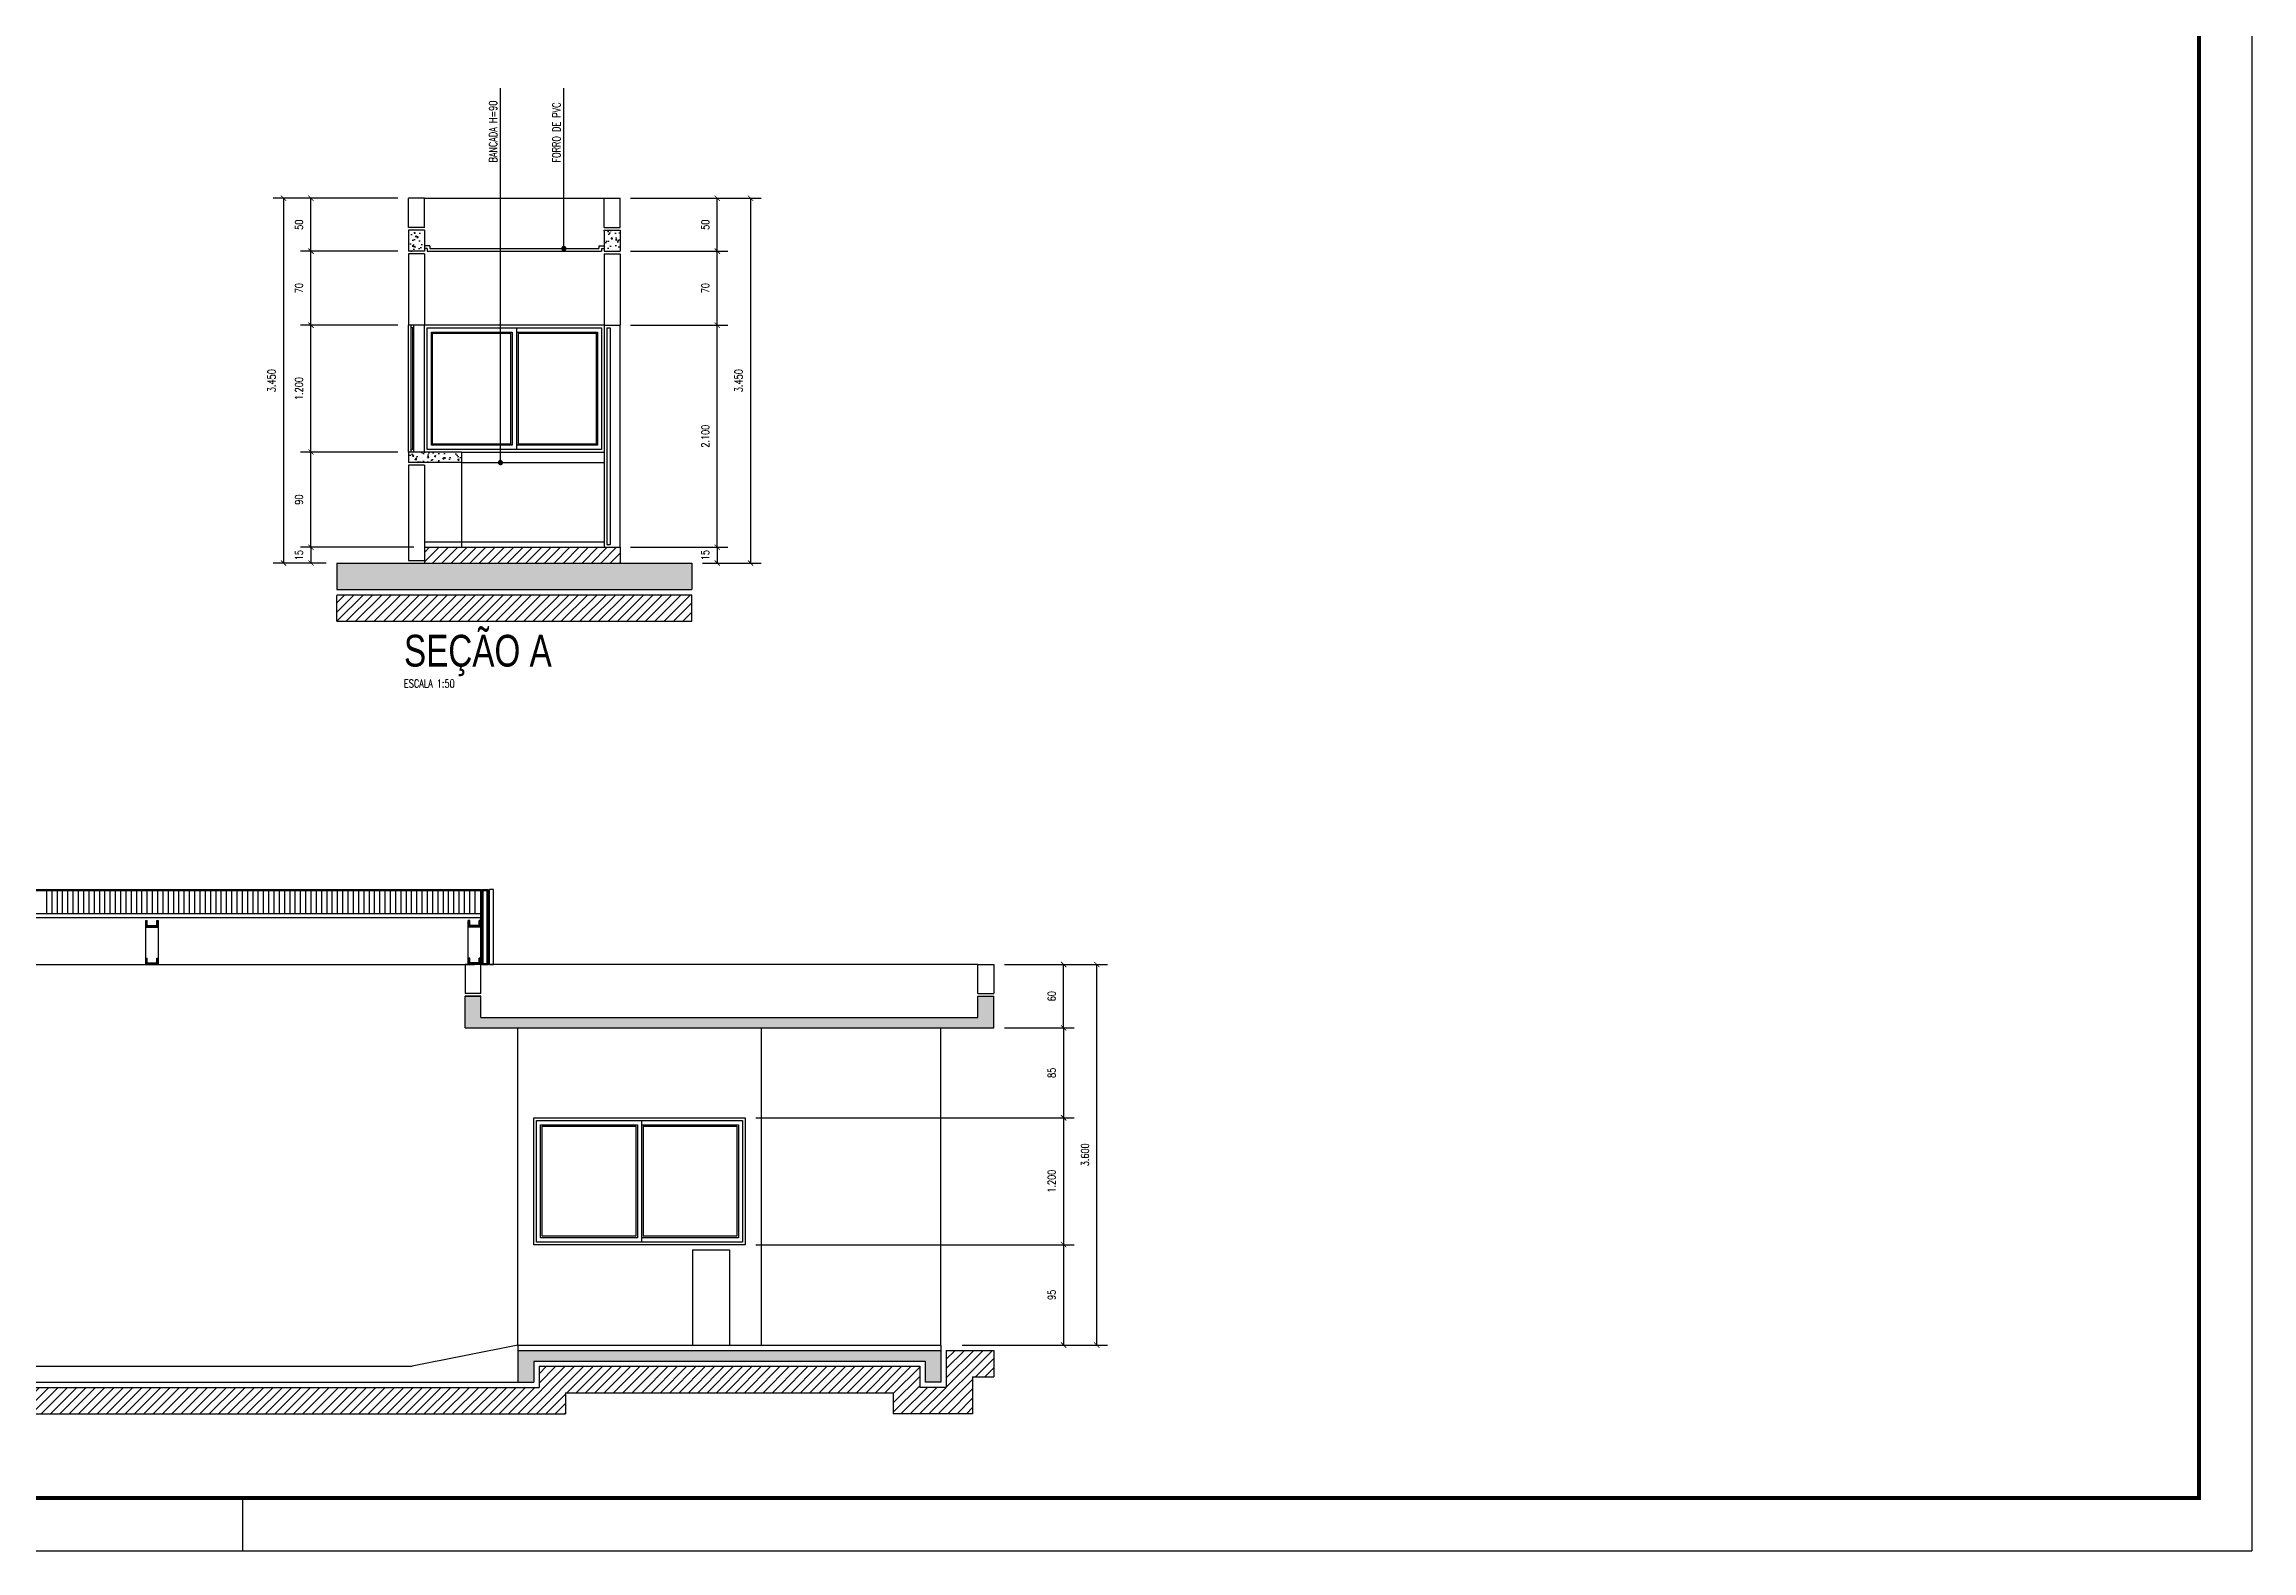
# Model space of a CAD drawing. Extents: x 231.8 to 328.5, y 64.7 to 125.7.
# Drawn here: x 252.69 to 273.57, y 64.69 to 78.94 of the extents above; entities that cross this region are included whole.
import ezdxf

# ---------------------------------------------------------------- set-up
doc = ezdxf.new("R2010")
doc.units = 0
doc.header["$LTSCALE"] = 0.1
doc.header["$MEASUREMENT"] = 0
doc.header["$PDMODE"] = 3
doc.layers.get('0').update_dxf_attribs({"linetype": 'CONTINUOUS'})
doc.layers.get('DEFPOINTS').update_dxf_attribs({"linetype": 'CONTINUOUS'})
for name, color, linetype in [('ALVENARIA', 5, 'CONTINUOUS'), ('ATERRO', 250, 'CONTINUOUS'), ('COBERTURA', 1, 'CONTINUOUS'), ('CONTRAPISO', 64, 'CONTINUOUS'), ('CONTRAPISO1', 7, 'CONTINUOUS'), ('COTAS', 1, 'CONTINUOUS'), ('ENCHIMENTO', 1, 'CONTINUOUS'), ('ESQUADRIA', 250, 'CONTINUOUS'), ('ESTRUTURA_METÁLICA', 250, 'CONTINUOUS'), ('FORRO_PVC', 251, 'CONTINUOUS'), ('INDIC', 1, 'CONTINUOUS'), ('PEITORIL_JANELA', 2, 'CONTINUOUS'), ('PISO', 250, 'CONTINUOUS'), ('PORTA', 12, 'CONTINUOUS'), ('PRANCHA', 15, 'CONTINUOUS'), ('ROLETA', 74, 'CONTINUOUS'), ('TEXTO_AMBIENTE', 250, 'CONTINUOUS'), ('TEXTO_PISO_ÁREA', 1, 'CONTINUOUS'), ('VIDRO', 140, 'CONTINUOUS'), ('VISTA_CORTE', 2, 'CONTINUOUS')]:
    doc.layers.add(name, color=color, linetype=linetype)
doc.styles.add('STYLE1', font='romans.shx', dxfattribs={"width": 0.75, "height": 0.075})
doc.styles.add('STYLE3', font='arial.ttf', dxfattribs={"width": 0.75, "height": 0.2})
doc.dimstyles.get("Standard").update_dxf_attribs({"dimtxt": 0.18, "dimasz": 0.18, "dimexe": 0.18, "dimexo": 0.0625, "dimgap": 0.09, "dimtad": 0, "dimtih": 1, "dimtoh": 1, "dimdec": 4, "dimzin": 0, "dimdsep": 46, "dimtxsty": 'Standard', "dimcen": 0.09, "dimadec": 0, "dimazin": 0, "dimtfac": 1, "dimtdec": 4, "dimtofl": 0, "dimtmove": 0, "dimatfit": 3, "dimfxl": 1, "dimtolj": 1, "dimtzin": 0, "dimarcsym": 0})
pattern_1 = [(50, (-14.25286, -3.71699), (0.143452037, -0.012550427), [0.015, -0.165]), (355, (-14.25286, -3.71699), (-0.02775027, 0.15043843), [0.012, -0.132]), (100.4514, (-14.2409, -3.71803), (0.115701876, 0.13788791), [0.01274804, -0.14022842]), (46.1842, (-14.25286, -3.67699), (0.21344821, -0.0331038), [0.0225, -0.2475]), (96.6356, (-14.23507, -3.67974), (0.18693254, 0.19482357), [0.01912206, -0.2103426]), (351.1842, (-14.25286, -3.67699), (0.18693239, 0.19482372), [0.018, -0.198]), (21, (-14.23286, -3.68699), (0.11938141, -0.08052378), [0.015, -0.165]), (326, (-14.23286, -3.68699), (0.04866307, 0.14503001), [0.012, -0.132]), (71.4514, (-14.22291, -3.6937), (0.168044526, 0.0645061), [0.01274804, -0.14022842]), (37.5, (-14.252857, -3.716985), (0.002431971, 0.066578771), [0, -0.1304, 0, -0.134, 0, -0.1325]), (7.5, (-14.25286, -3.716985), (0.052613907, 0.078882342), [0, -0.0764, 0, -0.1274, 0, -0.0505]), (327.5, (-14.297457, -3.716985), (0.106764487, -0.004510974), [0, -0.05, 0, -0.156, 0, -0.207]), (317.5, (-14.31746, -3.716985), (0.116637234, 0.020020996), [0, -0.065, 0, -0.1036, 0, -0.147])]
pattern_2 = [(45, (-14.25286, -3.716985), (-0.044194174, 0.044194174), [])]
pattern_3 = [(50, (5.28033, 11.64846), (0.143452037, -0.012550427), [0.015, -0.165]), (355, (5.28033, 11.64846), (-0.02775027, 0.15043843), [0.012, -0.132]), (100.4514, (5.29229, 11.64741), (0.11570188, 0.13788791), [0.01274804, -0.14022842]), (46.1842, (5.28033, 11.68846), (0.21344821, -0.0331038), [0.0225, -0.2475]), (96.6356, (5.29812, 11.6857), (0.18693254, 0.19482357), [0.01912206, -0.2103426]), (351.1842, (5.28033, 11.68846), (0.18693239, 0.19482372), [0.018, -0.198]), (21, (5.30033, 11.67846), (0.11938141, -0.08052378), [0.015, -0.165]), (326, (5.30033, 11.67846), (0.04866307, 0.14503001), [0.012, -0.132]), (71.4514, (5.31028, 11.67175), (0.168044526, 0.0645061), [0.01274804, -0.14022842]), (37.5, (5.280333, 11.64846), (0.002431971, 0.066578771), [0, -0.1304, 0, -0.134, 0, -0.1325]), (7.5, (5.28033, 11.64846), (0.052613907, 0.078882342), [0, -0.0764, 0, -0.1274, 0, -0.0505]), (327.5, (5.235733, 11.64846), (0.106764487, -0.004510974), [0, -0.05, 0, -0.156, 0, -0.207]), (317.5, (5.21573, 11.64846), (0.116637234, 0.020020996), [0, -0.065, 0, -0.1036, 0, -0.147])]

# ---------------------------------------------------------------- blocks, each defined once
blk = doc.blocks.new('_ARCHTICK')
at = {"color": 0, "linetype": 'ByBlock', "const_width": 0.15}
blk.add_lwpolyline([(-0.5, -0.5), (0.5, 0.5)], dxfattribs=at)
blk = doc.blocks.new('*D284')
at = {"color": 1, "linetype": 'ByBlock'}
for p, q in [((270.44, 77.903), (269.367, 77.903)), ((269.467, 77.903), (269.467, 77.753)), ((269.611, 77.753), (269.367, 77.753))]:
    blk.add_line(p, q, dxfattribs=at)
at = {"layer": 'DEFPOINTS', "color": 0, "linetype": 'ByBlock'}
for p in [(270.54, 77.903), (269.467, 77.753), (269.711, 77.753)]:
    blk.add_point(p, dxfattribs=at)
at = {"color": 1, "linetype": 'ByBlock', "xscale": 0.05, "yscale": 0.05, "zscale": 0.05}
for p, rotation in [((269.467, 77.903), 90), ((269.467, 77.753), 270)]:
    blk.add_blockref('_ARCHTICK', p, dxfattribs=dict(at, rotation=rotation))
at = {"color": 60, "linetype": 'ByBlock', "insert": (269.354, 77.828), "char_height": 0.075, "attachment_point": 5, "rotation": 90, "style": 'STYLE1'}
blk.add_mtext('\\A1;15', dxfattribs=at)
blk = doc.blocks.new('*D285')
at = {"color": 1, "linetype": 'ByBlock'}
for p, q in [((270.29, 78.803), (269.367, 78.803)), ((269.467, 77.903), (269.467, 78.803)), ((270.34, 77.903), (269.367, 77.903))]:
    blk.add_line(p, q, dxfattribs=at)
at = {"layer": 'DEFPOINTS', "color": 0, "linetype": 'ByBlock'}
for p in [(269.467, 78.803), (270.39, 78.803), (270.44, 77.903)]:
    blk.add_point(p, dxfattribs=at)
at = {"color": 1, "linetype": 'ByBlock', "xscale": 0.05, "yscale": 0.05, "zscale": 0.05}
for p, rotation in [((269.467, 78.803), 90), ((269.467, 77.903), 270)]:
    blk.add_blockref('_ARCHTICK', p, dxfattribs=dict(at, rotation=rotation))
at = {"color": 60, "linetype": 'ByBlock', "insert": (269.354, 78.353), "char_height": 0.075, "attachment_point": 5, "rotation": 90, "style": 'STYLE1'}
blk.add_mtext('\\A1;90', dxfattribs=at)
blk = doc.blocks.new('*D286')
at = {"color": 1, "linetype": 'ByBlock'}
for p, q in [((270.29, 80.003), (269.367, 80.003)), ((269.467, 78.803), (269.467, 80.003)), ((270.19, 78.803), (269.367, 78.803))]:
    blk.add_line(p, q, dxfattribs=at)
at = {"layer": 'DEFPOINTS', "color": 0, "linetype": 'ByBlock'}
for p in [(269.467, 80.003), (270.39, 80.003), (270.29, 78.803)]:
    blk.add_point(p, dxfattribs=at)
at = {"color": 1, "linetype": 'ByBlock', "xscale": 0.05, "yscale": 0.05, "zscale": 0.05}
for p, rotation in [((269.467, 80.003), 90), ((269.467, 78.803), 270)]:
    blk.add_blockref('_ARCHTICK', p, dxfattribs=dict(at, rotation=rotation))
at = {"color": 60, "linetype": 'ByBlock', "insert": (269.354, 79.403), "char_height": 0.075, "attachment_point": 5, "rotation": 90, "style": 'STYLE1'}
blk.add_mtext('\\A1;1.200', dxfattribs=at)
blk = doc.blocks.new('*D287')
at = {"color": 1, "linetype": 'ByBlock'}
for p, q in [((270.29, 80.703), (269.367, 80.703)), ((269.467, 80.003), (269.467, 80.703)), ((270.29, 80.003), (269.367, 80.003))]:
    blk.add_line(p, q, dxfattribs=at)
at = {"layer": 'DEFPOINTS', "color": 0, "linetype": 'ByBlock'}
for p in [(269.467, 80.703), (270.39, 80.703), (270.39, 80.003)]:
    blk.add_point(p, dxfattribs=at)
at = {"color": 1, "linetype": 'ByBlock', "xscale": 0.05, "yscale": 0.05, "zscale": 0.05}
for p, rotation in [((269.467, 80.703), 90), ((269.467, 80.003), 270)]:
    blk.add_blockref('_ARCHTICK', p, dxfattribs=dict(at, rotation=rotation))
at = {"color": 60, "linetype": 'ByBlock', "insert": (269.354, 80.353), "char_height": 0.075, "attachment_point": 5, "rotation": 90, "style": 'STYLE1'}
blk.add_mtext('\\A1;70', dxfattribs=at)
blk = doc.blocks.new('*D288')
at = {"color": 1, "linetype": 'ByBlock'}
for p, q in [((270.29, 81.203), (269.367, 81.203)), ((269.467, 80.703), (269.467, 81.203)), ((270.29, 80.703), (269.367, 80.703))]:
    blk.add_line(p, q, dxfattribs=at)
at = {"layer": 'DEFPOINTS', "color": 0, "linetype": 'ByBlock'}
for p in [(269.467, 81.203), (270.39, 81.203), (270.39, 80.703)]:
    blk.add_point(p, dxfattribs=at)
at = {"color": 1, "linetype": 'ByBlock', "xscale": 0.05, "yscale": 0.05, "zscale": 0.05}
for p, rotation in [((269.467, 81.203), 90), ((269.467, 80.703), 270)]:
    blk.add_blockref('_ARCHTICK', p, dxfattribs=dict(at, rotation=rotation))
at = {"color": 60, "linetype": 'ByBlock', "insert": (269.354, 80.953), "char_height": 0.075, "attachment_point": 5, "rotation": 90, "style": 'STYLE1'}
blk.add_mtext('\\A1;50', dxfattribs=at)
blk = doc.blocks.new('*D289')
at = {"color": 1, "linetype": 'ByBlock'}
for p, q in [((269.729, 81.203), (269.108, 81.203)), ((269.208, 81.203), (269.208, 77.753)), ((269.367, 77.753), (269.108, 77.753))]:
    blk.add_line(p, q, dxfattribs=at)
at = {"layer": 'DEFPOINTS', "color": 0, "linetype": 'ByBlock'}
for p in [(269.829, 81.203), (269.208, 77.753), (269.467, 77.753)]:
    blk.add_point(p, dxfattribs=at)
at = {"color": 1, "linetype": 'ByBlock', "xscale": 0.05, "yscale": 0.05, "zscale": 0.05}
for p, rotation in [((269.208, 81.203), 90), ((269.208, 77.753), 270)]:
    blk.add_blockref('_ARCHTICK', p, dxfattribs=dict(at, rotation=rotation))
at = {"color": 60, "linetype": 'ByBlock', "insert": (269.095, 79.478), "char_height": 0.075, "attachment_point": 5, "rotation": 90, "style": 'STYLE1'}
blk.add_mtext('\\A1;3.450', dxfattribs=at)
blk = doc.blocks.new('*D290')
at = {"color": 1, "linetype": 'ByBlock'}
for p, q in [((272.49, 77.903), (273.409, 77.903)), ((273.309, 77.903), (273.309, 77.753)), ((273.17, 77.753), (273.409, 77.753))]:
    blk.add_line(p, q, dxfattribs=at)
at = {"layer": 'DEFPOINTS', "color": 0, "linetype": 'ByBlock'}
for p in [(272.39, 77.903), (273.07, 77.753), (273.309, 77.753)]:
    blk.add_point(p, dxfattribs=at)
at = {"color": 1, "linetype": 'ByBlock', "xscale": 0.05, "yscale": 0.05, "zscale": 0.05}
for p, rotation in [((273.309, 77.903), 90), ((273.309, 77.753), 270)]:
    blk.add_blockref('_ARCHTICK', p, dxfattribs=dict(at, rotation=rotation))
at = {"color": 60, "linetype": 'ByBlock', "insert": (273.196, 77.828), "char_height": 0.075, "attachment_point": 5, "rotation": 90, "style": 'STYLE1'}
blk.add_mtext('\\A1;15', dxfattribs=at)
blk = doc.blocks.new('*D291')
at = {"color": 1, "linetype": 'ByBlock'}
for p, q in [((272.49, 80.003), (273.409, 80.003)), ((273.309, 77.903), (273.309, 80.003)), ((272.59, 77.903), (273.409, 77.903))]:
    blk.add_line(p, q, dxfattribs=at)
at = {"layer": 'DEFPOINTS', "color": 0, "linetype": 'ByBlock'}
for p in [(272.39, 80.003), (273.309, 80.003), (272.49, 77.903)]:
    blk.add_point(p, dxfattribs=at)
at = {"color": 1, "linetype": 'ByBlock', "xscale": 0.05, "yscale": 0.05, "zscale": 0.05}
for p, rotation in [((273.309, 80.003), 90), ((273.309, 77.903), 270)]:
    blk.add_blockref('_ARCHTICK', p, dxfattribs=dict(at, rotation=rotation))
at = {"color": 60, "linetype": 'ByBlock', "insert": (273.196, 78.953), "char_height": 0.075, "attachment_point": 5, "rotation": 90, "style": 'STYLE1'}
blk.add_mtext('\\A1;2.100', dxfattribs=at)
blk = doc.blocks.new('*D292')
at = {"color": 1, "linetype": 'ByBlock'}
for p, q in [((272.49, 80.703), (273.409, 80.703)), ((273.309, 80.003), (273.309, 80.703)), ((272.49, 80.003), (273.409, 80.003))]:
    blk.add_line(p, q, dxfattribs=at)
at = {"layer": 'DEFPOINTS', "color": 0, "linetype": 'ByBlock'}
for p in [(272.39, 80.703), (273.309, 80.703), (272.39, 80.003)]:
    blk.add_point(p, dxfattribs=at)
at = {"color": 1, "linetype": 'ByBlock', "xscale": 0.05, "yscale": 0.05, "zscale": 0.05}
for p, rotation in [((273.309, 80.703), 90), ((273.309, 80.003), 270)]:
    blk.add_blockref('_ARCHTICK', p, dxfattribs=dict(at, rotation=rotation))
at = {"color": 60, "linetype": 'ByBlock', "insert": (273.196, 80.353), "char_height": 0.075, "attachment_point": 5, "rotation": 90, "style": 'STYLE1'}
blk.add_mtext('\\A1;70', dxfattribs=at)
blk = doc.blocks.new('*D293')
at = {"color": 1, "linetype": 'ByBlock'}
for p, q in [((272.49, 81.203), (273.409, 81.203)), ((273.309, 80.703), (273.309, 81.203)), ((272.49, 80.703), (273.409, 80.703))]:
    blk.add_line(p, q, dxfattribs=at)
at = {"layer": 'DEFPOINTS', "color": 0, "linetype": 'ByBlock'}
for p in [(272.39, 81.203), (273.309, 81.203), (272.39, 80.703)]:
    blk.add_point(p, dxfattribs=at)
at = {"color": 1, "linetype": 'ByBlock', "xscale": 0.05, "yscale": 0.05, "zscale": 0.05}
for p, rotation in [((273.309, 81.203), 90), ((273.309, 80.703), 270)]:
    blk.add_blockref('_ARCHTICK', p, dxfattribs=dict(at, rotation=rotation))
at = {"color": 60, "linetype": 'ByBlock', "insert": (273.196, 80.953), "char_height": 0.075, "attachment_point": 5, "rotation": 90, "style": 'STYLE1'}
blk.add_mtext('\\A1;50', dxfattribs=at)
blk = doc.blocks.new('*D294')
at = {"color": 1, "linetype": 'ByBlock'}
for p, q in [((272.59, 81.203), (273.724, 81.203)), ((273.624, 81.203), (273.624, 77.753)), ((273.27, 77.753), (273.724, 77.753))]:
    blk.add_line(p, q, dxfattribs=at)
at = {"layer": 'DEFPOINTS', "color": 0, "linetype": 'ByBlock'}
for p in [(272.49, 81.203), (273.17, 77.753), (273.624, 77.753)]:
    blk.add_point(p, dxfattribs=at)
at = {"color": 1, "linetype": 'ByBlock', "xscale": 0.05, "yscale": 0.05, "zscale": 0.05}
for p, rotation in [((273.624, 81.203), 90), ((273.624, 77.753), 270)]:
    blk.add_blockref('_ARCHTICK', p, dxfattribs=dict(at, rotation=rotation))
at = {"color": 60, "linetype": 'ByBlock', "insert": (273.511, 79.478), "char_height": 0.075, "attachment_point": 5, "rotation": 90, "style": 'STYLE1'}
blk.add_mtext('\\A1;3.450', dxfattribs=at)
blk = doc.blocks.new('*D333')
at = {"color": 1, "linetype": 'ByBlock'}
for p, q in [((256.491, 57.991), (257.151, 57.991)), ((257.051, 57.991), (257.051, 57.141)), ((254.141, 57.141), (257.151, 57.141))]:
    blk.add_line(p, q, dxfattribs=at)
at = {"layer": 'DEFPOINTS', "color": 0, "linetype": 'ByBlock'}
for p in [(256.391, 57.991), (254.041, 57.141), (257.051, 57.141)]:
    blk.add_point(p, dxfattribs=at)
at = {"color": 1, "linetype": 'ByBlock', "xscale": 0.05, "yscale": 0.05, "zscale": 0.05}
for p, rotation in [((257.051, 57.991), 90), ((257.051, 57.141), 270)]:
    blk.add_blockref('_ARCHTICK', p, dxfattribs=dict(at, rotation=rotation))
at = {"color": 60, "linetype": 'ByBlock', "insert": (256.938, 57.566), "char_height": 0.075, "attachment_point": 5, "rotation": 90, "style": 'STYLE1'}
blk.add_mtext('\\A1;85', dxfattribs=at)
blk = doc.blocks.new('*D334')
at = {"color": 1, "linetype": 'ByBlock'}
for p, q in [((254.141, 57.141), (257.151, 57.141)), ((257.051, 57.141), (257.051, 55.941)), ((254.141, 55.941), (257.151, 55.941))]:
    blk.add_line(p, q, dxfattribs=at)
at = {"layer": 'DEFPOINTS', "color": 0, "linetype": 'ByBlock'}
for p in [(254.041, 57.141), (254.041, 55.941), (257.051, 55.941)]:
    blk.add_point(p, dxfattribs=at)
at = {"color": 1, "linetype": 'ByBlock', "xscale": 0.05, "yscale": 0.05, "zscale": 0.05}
for p, rotation in [((257.051, 57.141), 90), ((257.051, 55.941), 270)]:
    blk.add_blockref('_ARCHTICK', p, dxfattribs=dict(at, rotation=rotation))
at = {"color": 60, "linetype": 'ByBlock', "insert": (256.938, 56.541), "char_height": 0.075, "attachment_point": 5, "rotation": 90, "style": 'STYLE1'}
blk.add_mtext('\\A1;1.200', dxfattribs=at)
blk = doc.blocks.new('*D335')
at = {"color": 1, "linetype": 'ByBlock'}
for p, q in [((256.491, 58.591), (257.151, 58.591)), ((257.051, 57.991), (257.051, 58.591)), ((256.591, 57.991), (257.151, 57.991))]:
    blk.add_line(p, q, dxfattribs=at)
at = {"layer": 'DEFPOINTS', "color": 0, "linetype": 'ByBlock'}
for p in [(256.391, 58.591), (257.051, 58.591), (256.491, 57.991)]:
    blk.add_point(p, dxfattribs=at)
at = {"color": 1, "linetype": 'ByBlock', "xscale": 0.05, "yscale": 0.05, "zscale": 0.05}
for p, rotation in [((257.051, 58.591), 90), ((257.051, 57.991), 270)]:
    blk.add_blockref('_ARCHTICK', p, dxfattribs=dict(at, rotation=rotation))
at = {"color": 60, "linetype": 'ByBlock', "insert": (256.938, 58.291), "char_height": 0.075, "attachment_point": 5, "rotation": 90, "style": 'STYLE1'}
blk.add_mtext('\\A1;60', dxfattribs=at)
blk = doc.blocks.new('*D336')
at = {"color": 1, "linetype": 'ByBlock'}
for p, q in [((256.491, 58.591), (257.465, 58.591)), ((257.365, 54.991), (257.365, 58.591)), ((256.091, 54.991), (257.465, 54.991))]:
    blk.add_line(p, q, dxfattribs=at)
at = {"layer": 'DEFPOINTS', "color": 0, "linetype": 'ByBlock'}
for p in [(256.391, 58.591), (257.365, 58.591), (255.991, 54.991)]:
    blk.add_point(p, dxfattribs=at)
at = {"color": 1, "linetype": 'ByBlock', "xscale": 0.05, "yscale": 0.05, "zscale": 0.05}
for p, rotation in [((257.365, 58.591), 90), ((257.365, 54.991), 270)]:
    blk.add_blockref('_ARCHTICK', p, dxfattribs=dict(at, rotation=rotation))
at = {"color": 60, "linetype": 'ByBlock', "insert": (257.253, 56.791), "char_height": 0.075, "attachment_point": 5, "rotation": 90, "style": 'STYLE1'}
blk.add_mtext('\\A1;3.600', dxfattribs=at)
blk = doc.blocks.new('*D342')
at = {"color": 1, "linetype": 'ByBlock'}
blk.add_line((257.051, 55.941), (257.051, 54.991), dxfattribs=at)
at = {"layer": 'DEFPOINTS', "color": 0, "linetype": 'ByBlock'}
for p in [(257.051, 55.941), (257.051, 54.991), (257.051, 54.991)]:
    blk.add_point(p, dxfattribs=at)
at = {"color": 1, "linetype": 'ByBlock', "xscale": 0.05, "yscale": 0.05, "zscale": 0.05}
for p, rotation in [((257.051, 55.941), 90), ((257.051, 54.991), 270)]:
    blk.add_blockref('_ARCHTICK', p, dxfattribs=dict(at, rotation=rotation))
at = {"color": 60, "linetype": 'ByBlock', "insert": (256.938, 55.466), "char_height": 0.075, "attachment_point": 5, "rotation": 90, "style": 'STYLE1'}
blk.add_mtext('\\A1;95', dxfattribs=at)

msp = doc.modelspace()

# ---------------------------------------------------------------- hatches: boundary and pattern name
at = {"layer": 'ATERRO'}
h = msp.add_hatch(dxfattribs=at)
h.set_pattern_fill('ANSI31', color=256, scale=0.5, style=0)
h.set_pattern_definition(pattern_2)
h.paths.add_polyline_path([(258.8171, 73.7358), (255.4577, 73.7358), (255.4577, 73.4858), (258.8171, 73.4858)])
h = msp.add_hatch(dxfattribs=at)
h.set_pattern_fill('ANSI31', color=256, scale=0.5, style=0)
h.set_pattern_definition([(45, (5.280333, 11.64846), (-0.044194174, 0.044194174), [])])
h.paths.add_polyline_path([(257.6211, 66.1893), (260.7211, 66.1893), (260.7211, 65.9893), (261.4711, 65.9893), (261.4711, 66.3393), (261.6711, 66.3393), (261.6711, 66.5893), (261.2211, 66.5893), (261.2211, 66.2393), (260.9711, 66.2393), (260.9711, 66.4393), (257.3711, 66.4393), (257.3711, 66.2393), (247.4211, 66.2393), (247.4211, 66.3893), (245.9052, 66.3893), (245.9052, 66.1393), (247.1711, 66.1393), (247.1711, 65.9893), (257.6211, 65.9893)])
at = {"layer": 'CONTRAPISO1'}
h = msp.add_hatch(dxfattribs=at)
h.set_pattern_fill('AR-CONC', color=256, scale=0.02, style=0)
h.set_pattern_definition(pattern_1)
h.paths.add_polyline_path([(256.2874, 77.1858), (256.1374, 77.1858), (256.1374, 76.9858), (256.2874, 76.9858)])
h = msp.add_hatch(dxfattribs=at)
h.set_pattern_fill('AR-CONC', color=256, scale=0.02, style=0)
h.set_pattern_definition(pattern_1)
h.paths.add_polyline_path([(258.1374, 77.1858), (257.9874, 77.1858), (257.9874, 76.9858), (258.1374, 76.9858)])
h = msp.add_hatch(dxfattribs=at)
h.set_pattern_fill('AR-CONC', color=256, scale=0.02, style=0)
h.set_pattern_definition(pattern_1)
h.paths.add_polyline_path([(256.6374, 75.0858), (256.1374, 75.0858), (256.1374, 74.9858), (256.6374, 74.9858)])
h = msp.add_hatch(dxfattribs=at)
h.set_pattern_fill('AR-CONC', color=256, scale=0.02, style=0)
h.set_pattern_definition(pattern_1)
h.paths.add_polyline_path([(258.8171, 74.0358), (255.4577, 74.0358), (255.4577, 73.7858), (258.8171, 73.7858)])
h = msp.add_hatch(dxfattribs=at)
h.set_pattern_fill('AR-CONC', color=256, scale=0.02, style=0)
h.set_pattern_definition(pattern_3)
h.paths.add_polyline_path([(261.6711, 69.9393), (261.5211, 69.9393), (261.5211, 69.7393), (256.8211, 69.7393), (256.8211, 69.9393), (256.6711, 69.9393), (256.6711, 69.6393), (261.6711, 69.6393)])
h = msp.add_hatch(dxfattribs=at)
h.set_pattern_fill('AR-CONC', color=256, scale=0.02, style=0)
h.set_pattern_definition(pattern_3)
h.paths.add_polyline_path([(257.3211, 66.4893), (261.0211, 66.4893), (261.0211, 66.2893), (261.1711, 66.2893), (261.1711, 66.5893), (257.1711, 66.5893), (257.1711, 66.2893), (257.3211, 66.2893)])
at = {"layer": 'ENCHIMENTO'}
h = msp.add_hatch(dxfattribs=at)
h.set_pattern_fill('ANSI31', color=256, scale=0.5, style=0)
h.set_pattern_definition(pattern_2)
h.paths.add_polyline_path([(258.1374, 74.1858), (256.2874, 74.1858), (256.2874, 74.0608), (256.2874, 74.0358), (258.1374, 74.0358)])
at = {"layer": 'ESTRUTURA_METÁLICA'}
for points in [[(253.6511, 70.6542), (253.6661, 70.6542), (253.6661, 70.6089), (253.7561, 70.6089), (253.7561, 70.6542), (253.7711, 70.6542), (253.7711, 70.5939), (253.6511, 70.5939)], [(256.8211, 70.6542), (256.8061, 70.6542), (256.8061, 70.6089), (256.7161, 70.6089), (256.7161, 70.6542), (256.7011, 70.6542), (256.7011, 70.5939), (256.8211, 70.5939)], [(253.6511, 70.2996), (253.6661, 70.2996), (253.6661, 70.2543), (253.7561, 70.2543), (253.7561, 70.2996), (253.7711, 70.2996), (253.7711, 70.2393), (253.6511, 70.2393)], [(256.8211, 70.2996), (256.8061, 70.2996), (256.8061, 70.2543), (256.7161, 70.2543), (256.7161, 70.2996), (256.7011, 70.2996), (256.7011, 70.2393), (256.8211, 70.2393)]]:
    msp.add_hatch(color=256, dxfattribs=at).paths.add_polyline_path(points)
at = {"layer": 'PISO'}
h = msp.add_hatch(color=256, dxfattribs=at)
h.paths.add_polyline_path([(256.8311, 70.9493), (256.8911, 70.9493), (256.8911, 70.2393), (256.8311, 70.2393)])
h.paths.add_polyline_path([(256.8411, 70.2493), (256.8811, 70.2493), (256.8811, 70.9393), (256.8411, 70.9393)], flags=16)

# ---------------------------------------------------------------- linework, layer by layer
at = {"layer": 'ALVENARIA'}
for p, q in [((256.1374, 77.2108), (256.1374, 77.4858)), ((256.2874, 77.4858), (256.1374, 77.4858)), ((256.2874, 77.2108), (256.2874, 77.4858)), ((257.9874, 77.2108), (257.9874, 77.4858)), ((257.9874, 77.4858), (258.1374, 77.4858)), ((258.1374, 77.2108), (258.1374, 77.4858)), ((256.2874, 77.2108), (256.1374, 77.2108)), ((257.9874, 77.2108), (258.1374, 77.2108)), ((256.2874, 76.9608), (256.1374, 76.9608)), ((256.1374, 76.9608), (256.1374, 76.2858)), ((256.2874, 76.9608), (256.2874, 76.2858)), ((257.9874, 76.9608), (258.1374, 76.9608)), ((257.9874, 76.9608), (257.9874, 76.2858)), ((258.1374, 76.9608), (258.1374, 76.2858)), ((256.2874, 76.2858), (256.1374, 76.2858)), ((257.9874, 76.2858), (258.1374, 76.2858)), ((256.1374, 74.9608), (256.1374, 74.0608)), ((256.2874, 74.9608), (256.1374, 74.9608)), ((256.2874, 74.9608), (256.2874, 74.0608)), ((256.1374, 74.0608), (256.2874, 74.0608)), ((256.6711, 70.2393), (256.6711, 69.9643)), ((256.8211, 70.2393), (256.6711, 70.2393)), ((256.8211, 69.9643), (256.8211, 70.2393)), ((261.5211, 69.9643), (261.5211, 70.2393)), ((261.5211, 70.2393), (261.6711, 70.2393)), ((261.6711, 70.2393), (261.6711, 69.9643)), ((256.8211, 69.9643), (256.6711, 69.9643)), ((261.5211, 69.9643), (261.6711, 69.9643))]:
    msp.add_line(p, q, dxfattribs=at)
at = {"layer": 'ATERRO'}
for p, q in [((255.4577, 73.7358), (258.8171, 73.7358)), ((255.4577, 73.4858), (255.4577, 73.7305)), ((258.8171, 73.4858), (258.8171, 73.7358)), ((255.4577, 73.4858), (258.8171, 73.4858)), ((257.3711, 66.4393), (257.3711, 66.2393)), ((257.3711, 66.4393), (260.9711, 66.4393)), ((260.9711, 66.4393), (260.9711, 66.2393)), ((261.2211, 66.5893), (261.2211, 66.2393)), ((261.2211, 66.5893), (261.6711, 66.5893)), ((261.6711, 66.5893), (261.6711, 66.3393)), ((247.4211, 66.2393), (257.3711, 66.2393)), ((257.6211, 66.1893), (257.6211, 65.9893)), ((257.6211, 66.1893), (260.7211, 66.1893)), ((260.7211, 66.1893), (260.7211, 65.9893)), ((261.2211, 66.2393), (260.9711, 66.2393)), ((261.4711, 66.3393), (261.4711, 65.9893)), ((261.4711, 66.3393), (261.6711, 66.3393)), ((247.1711, 65.9893), (257.6211, 65.9893)), ((261.4711, 65.9893), (260.7211, 65.9893))]:
    msp.add_line(p, q, dxfattribs=at)
at = {"layer": 'COBERTURA'}
for p, q in [((256.8211, 70.9358), (247.5661, 70.9358)), ((252.7161, 70.7195), (252.7161, 70.9358)), ((252.7661, 70.7195), (252.7661, 70.9358)), ((252.8161, 70.7195), (252.8161, 70.9358)), ((252.8661, 70.7195), (252.8661, 70.9358)), ((252.9161, 70.7195), (252.9161, 70.9358)), ((252.9661, 70.7195), (252.9661, 70.9358)), ((253.0161, 70.7195), (253.0161, 70.9358)), ((253.0661, 70.7195), (253.0661, 70.9358)), ((253.1161, 70.7195), (253.1161, 70.9358)), ((253.1661, 70.7195), (253.1661, 70.9358)), ((253.2161, 70.7195), (253.2161, 70.9358)), ((253.2661, 70.7195), (253.2661, 70.9358)), ((253.3161, 70.7195), (253.3161, 70.9358)), ((253.3661, 70.7195), (253.3661, 70.9358)), ((253.4161, 70.7195), (253.4161, 70.9358)), ((253.4661, 70.7195), (253.4661, 70.9358)), ((253.5161, 70.7195), (253.5161, 70.9358)), ((253.5661, 70.7195), (253.5661, 70.9358)), ((253.6161, 70.7195), (253.6161, 70.9358)), ((253.6661, 70.7195), (253.6661, 70.9358)), ((253.7161, 70.7195), (253.7161, 70.9358)), ((253.7661, 70.7195), (253.7661, 70.9358)), ((253.8161, 70.7195), (253.8161, 70.9358)), ((253.8661, 70.7195), (253.8661, 70.9358)), ((253.9161, 70.7195), (253.9161, 70.9358)), ((253.9661, 70.7195), (253.9661, 70.9358)), ((254.0161, 70.7195), (254.0161, 70.9358)), ((254.0661, 70.7195), (254.0661, 70.9358)), ((254.1161, 70.7195), (254.1161, 70.9358)), ((254.1661, 70.7195), (254.1661, 70.9358)), ((254.2161, 70.7195), (254.2161, 70.9358)), ((254.2661, 70.7195), (254.2661, 70.9358)), ((254.3161, 70.7195), (254.3161, 70.9358)), ((254.3661, 70.7195), (254.3661, 70.9358)), ((254.4161, 70.7195), (254.4161, 70.9358)), ((254.4661, 70.7195), (254.4661, 70.9358)), ((254.5161, 70.7195), (254.5161, 70.9358)), ((254.5661, 70.7195), (254.5661, 70.9358)), ((254.6161, 70.7195), (254.6161, 70.9358)), ((254.6661, 70.7195), (254.6661, 70.9358)), ((254.7161, 70.7195), (254.7161, 70.9358)), ((254.7661, 70.7195), (254.7661, 70.9358)), ((254.8161, 70.7195), (254.8161, 70.9358)), ((254.8661, 70.7195), (254.8661, 70.9358)), ((254.9161, 70.7195), (254.9161, 70.9358)), ((254.9661, 70.7195), (254.9661, 70.9358)), ((255.0161, 70.7195), (255.0161, 70.9358)), ((255.0661, 70.7195), (255.0661, 70.9358)), ((255.1161, 70.7195), (255.1161, 70.9358)), ((255.1661, 70.7195), (255.1661, 70.9358)), ((255.2161, 70.7195), (255.2161, 70.9358)), ((255.2661, 70.7195), (255.2661, 70.9358)), ((255.3161, 70.7195), (255.3161, 70.9358)), ((255.3661, 70.7195), (255.3661, 70.9358)), ((255.4161, 70.7195), (255.4161, 70.9358)), ((255.4661, 70.7195), (255.4661, 70.9358)), ((255.5161, 70.7195), (255.5161, 70.9358)), ((255.5661, 70.7195), (255.5661, 70.9358)), ((255.6161, 70.7195), (255.6161, 70.9358)), ((255.6661, 70.7195), (255.6661, 70.9358)), ((255.7161, 70.7195), (255.7161, 70.9358)), ((255.7661, 70.7195), (255.7661, 70.9358)), ((255.8161, 70.7195), (255.8161, 70.9358)), ((255.8661, 70.7195), (255.8661, 70.9358)), ((255.9161, 70.7195), (255.9161, 70.9358)), ((255.9661, 70.7195), (255.9661, 70.9358)), ((256.0161, 70.7195), (256.0161, 70.9358)), ((256.0661, 70.7195), (256.0661, 70.9358)), ((256.1161, 70.7195), (256.1161, 70.9358)), ((256.1661, 70.7195), (256.1661, 70.9358)), ((256.2161, 70.7195), (256.2161, 70.9358)), ((256.2661, 70.7195), (256.2661, 70.9358)), ((256.3161, 70.7195), (256.3161, 70.9358)), ((256.3661, 70.7195), (256.3661, 70.9358)), ((256.4161, 70.7195), (256.4161, 70.9358)), ((256.4661, 70.7195), (256.4661, 70.9358)), ((256.5161, 70.7195), (256.5161, 70.9358)), ((256.5661, 70.7195), (256.5661, 70.9358)), ((256.6161, 70.7195), (256.6161, 70.9358)), ((256.6661, 70.7195), (256.6661, 70.9358)), ((256.7161, 70.7195), (256.7161, 70.9358)), ((256.7661, 70.7195), (256.7661, 70.9358)), ((256.9011, 70.2393), (256.9011, 70.9493)), ((256.9411, 70.9493), (256.9011, 70.9493)), ((256.9411, 70.2393), (256.9411, 70.9493)), ((256.8211, 70.7195), (247.5661, 70.7195)), ((256.8211, 70.6793), (247.5661, 70.6793)), ((256.9011, 70.2393), (256.9411, 70.2393))]:
    msp.add_line(p, q, dxfattribs=at)
at = {"layer": 'CONTRAPISO'}
for p, q in [((256.1374, 77.1858), (256.1374, 76.9858)), ((256.2874, 77.1858), (256.1374, 77.1858)), ((256.2874, 77.1858), (256.2874, 76.9858)), ((257.9874, 77.1858), (257.9874, 76.9858)), ((257.9874, 77.1858), (258.1374, 77.1858)), ((258.1374, 77.1858), (258.1374, 76.9858)), ((256.2874, 76.9858), (256.1374, 76.9858)), ((257.9874, 76.9858), (258.1374, 76.9858)), ((256.6374, 75.0858), (256.1374, 75.0858)), ((256.1374, 75.0858), (256.1374, 74.9858)), ((256.6374, 74.9858), (256.1374, 74.9858)), ((256.6374, 75.0858), (256.6374, 74.9858)), ((255.4577, 74.0358), (258.8171, 74.0358)), ((255.4577, 74.0358), (255.4577, 73.7858)), ((258.8171, 74.0358), (258.8171, 73.7858)), ((255.4577, 73.7858), (258.8171, 73.7858)), ((256.6711, 69.9393), (256.8211, 69.9393)), ((256.6711, 69.6393), (256.6711, 69.9393)), ((256.8211, 69.9393), (256.6711, 69.9393)), ((256.8211, 69.7393), (256.8211, 69.9393)), ((261.5211, 69.7393), (261.5211, 69.9393)), ((261.5211, 69.9393), (261.6711, 69.9393)), ((261.6711, 69.6393), (261.6711, 69.9393)), ((256.8211, 69.7393), (261.5211, 69.7393)), ((256.6711, 69.6393), (261.6711, 69.6393)), ((257.1711, 66.5893), (261.1711, 66.5893)), ((257.1711, 66.5893), (257.1711, 66.2893)), ((257.3211, 66.4893), (261.0211, 66.4893)), ((257.3211, 66.4893), (257.3211, 66.2893)), ((261.0211, 66.4893), (261.0211, 66.2893)), ((261.1711, 66.5893), (261.1711, 66.2893)), ((257.1711, 66.2893), (257.3211, 66.2893)), ((261.1711, 66.2893), (261.0211, 66.2893))]:
    msp.add_line(p, q, dxfattribs=at)
at = {"layer": 'COTAS'}
msp.add_line((256.2874, 74.0608), (256.2874, 74.0358), dxfattribs=at)
at = {"layer": 'COTAS', "const_width": 0.025}
for points in [[(257.593, 77.0108, 1), (257.618, 77.0108, 1)], [(256.9932, 74.9858, 1), (257.0182, 74.9858, 1)]]:
    msp.add_lwpolyline(points, format="xyb", close=True, dxfattribs=at)
at = {"layer": 'ESQUADRIA'}
for p, q in [((256.1624, 75.0858), (256.1624, 76.2858)), ((256.1874, 76.2608), (256.1624, 76.2608)), ((256.1874, 75.0858), (256.1874, 76.2858)), ((256.3124, 75.1108), (256.3124, 76.2608)), ((256.3124, 76.2608), (257.9624, 76.2608)), ((256.3524, 75.1508), (256.3524, 76.2208)), ((256.3524, 76.2208), (257.1174, 76.2208)), ((257.1174, 76.2208), (257.1174, 75.1508)), ((257.1574, 76.2608), (257.1574, 75.1108)), ((257.1574, 76.2208), (257.9224, 76.2208)), ((257.9224, 76.2208), (257.9224, 75.1508)), ((257.9624, 76.2608), (257.9624, 75.1108)), ((256.1874, 75.1108), (256.1624, 75.1108)), ((257.9624, 75.1108), (256.3124, 75.1108)), ((257.1174, 75.1508), (256.3524, 75.1508)), ((257.9224, 75.1508), (257.1574, 75.1508)), ((257.3461, 67.6143), (257.3461, 68.7643)), ((257.3461, 68.7643), (258.3411, 68.7643)), ((257.3861, 67.6543), (257.3861, 68.7243)), ((257.3861, 68.7243), (258.3011, 68.7243)), ((258.3011, 68.7243), (258.3011, 67.6543)), ((258.3411, 68.7643), (258.3411, 67.6143)), ((258.3411, 68.7643), (259.2961, 68.7643)), ((258.3411, 68.7243), (259.2561, 68.7243)), ((259.2561, 68.7243), (259.2561, 67.6543)), ((259.2961, 68.7643), (259.2961, 67.6143)), ((258.3011, 67.6543), (257.3861, 67.6543)), ((259.2561, 67.6543), (258.3411, 67.6543)), ((258.3411, 67.6143), (257.3461, 67.6143)), ((259.2961, 67.6143), (258.3411, 67.6143))]:
    msp.add_line(p, q, dxfattribs=at)
at = {"layer": 'ESTRUTURA_METÁLICA'}
for p, q in [((256.8211, 70.9493), (256.8211, 70.2393)), ((253.6511, 70.5939), (253.6511, 70.6542)), ((253.6511, 70.6542), (253.6661, 70.6542)), ((253.6511, 70.5939), (253.7711, 70.5939)), ((253.6661, 70.6089), (253.6661, 70.6542)), ((253.6661, 70.6089), (253.7561, 70.6089)), ((253.7561, 70.6542), (253.7711, 70.6542)), ((253.7561, 70.6089), (253.7561, 70.6542)), ((253.7711, 70.5939), (253.7711, 70.6542)), ((256.7161, 70.6542), (256.7011, 70.6542)), ((256.7011, 70.5939), (256.7011, 70.6542)), ((256.8211, 70.5939), (256.7011, 70.5939)), ((256.7161, 70.6089), (256.7161, 70.6542)), ((256.8061, 70.6089), (256.7161, 70.6089)), ((256.8061, 70.6089), (256.8061, 70.6542)), ((256.8211, 70.6542), (256.8061, 70.6542)), ((256.8211, 70.5939), (256.8211, 70.6542)), ((253.6511, 70.2996), (253.6661, 70.2996)), ((253.6511, 70.2393), (253.6511, 70.2996)), ((253.6511, 70.2393), (253.7711, 70.2393)), ((253.6661, 70.2543), (253.6661, 70.2996)), ((253.6661, 70.2543), (253.7561, 70.2543)), ((253.7561, 70.2543), (253.7561, 70.2996)), ((253.7561, 70.2996), (253.7711, 70.2996)), ((253.7711, 70.2393), (253.7711, 70.2996)), ((256.7011, 70.2393), (256.7011, 70.2996)), ((256.7161, 70.2996), (256.7011, 70.2996)), ((256.8211, 70.2393), (256.7011, 70.2393)), ((256.7161, 70.2543), (256.7161, 70.2996)), ((256.8061, 70.2543), (256.7161, 70.2543)), ((256.8211, 70.2996), (256.8061, 70.2996)), ((256.8061, 70.2543), (256.8061, 70.2996)), ((256.8211, 70.2393), (256.8211, 70.2996))]:
    msp.add_line(p, q, dxfattribs=at)
at = {"layer": 'FORRO_PVC'}
for p, q in [((256.3374, 77.0358), (256.2874, 77.0358)), ((256.3374, 77.0358), (256.3374, 77.0108)), ((257.9374, 77.0358), (257.9374, 77.0108)), ((257.9374, 77.0358), (257.9874, 77.0358)), ((256.3124, 77.0108), (256.2874, 77.0108)), ((256.3124, 77.0108), (256.3124, 76.9858)), ((256.3124, 76.9858), (257.9624, 76.9858)), ((256.3374, 77.0108), (257.9374, 77.0108)), ((257.9624, 77.0108), (257.9624, 76.9858)), ((257.9624, 77.0108), (257.9874, 77.0108))]:
    msp.add_line(p, q, dxfattribs=at)
at = {"layer": 'INDIC'}
for p, q in [((257.0057, 74.9858), (257.0057, 78.5273)), ((257.6055, 77.0108), (257.6055, 78.5273))]:
    msp.add_line(p, q, dxfattribs=at)
at = {"layer": 'PEITORIL_JANELA'}
for p, q in [((256.2874, 77.4858), (257.9874, 77.4858)), ((256.1374, 75.0858), (256.1374, 76.2858)), ((257.9874, 76.2858), (256.2874, 76.2858)), ((256.2874, 75.0858), (256.2874, 76.2858)), ((257.9874, 76.2858), (257.9874, 74.1858)), ((258.1374, 74.1858), (258.1374, 76.2858)), ((256.6374, 75.0858), (257.9874, 75.0858)), ((256.6374, 74.9858), (257.9874, 74.9858))]:
    msp.add_line(p, q, dxfattribs=at)
at = {"layer": 'PISO'}
for p, q in [((256.6374, 74.9858), (256.6374, 74.2358)), ((256.2874, 74.2358), (256.6374, 74.2358)), ((256.2874, 74.1858), (258.1374, 74.1858)), ((256.6374, 74.2358), (256.6374, 74.1858)), ((256.6374, 74.2358), (257.9874, 74.2358)), ((258.1374, 74.1858), (258.1374, 74.0358)), ((247.5511, 70.9493), (256.8211, 70.9493)), ((256.8211, 70.2393), (256.8211, 70.9493)), ((256.8311, 70.2393), (256.8311, 70.9493)), ((256.8311, 70.9493), (256.8911, 70.9493)), ((256.8411, 70.2493), (256.8411, 70.9393)), ((256.8411, 70.9393), (256.8811, 70.9393)), ((256.8811, 70.2493), (256.8811, 70.9393)), ((256.8911, 70.2393), (256.8911, 70.9493)), ((253.6511, 70.2393), (253.6511, 70.5939)), ((253.7711, 70.2393), (253.7711, 70.5939)), ((256.7011, 70.2393), (256.7011, 70.5939)), ((247.6111, 70.2393), (256.7611, 70.2393)), ((253.6511, 70.2993), (253.6511, 70.2393)), ((256.8211, 70.2993), (256.8211, 70.2393)), ((256.8211, 70.2993), (256.8211, 70.2393)), ((256.8311, 70.2393), (256.8911, 70.2393)), ((256.8411, 70.2493), (256.8811, 70.2493)), ((257.1711, 66.6393), (256.1711, 66.4393)), ((257.1711, 66.6393), (257.1711, 66.5893)), ((257.1711, 66.6393), (261.1711, 66.6393)), ((261.1711, 66.6393), (261.1711, 66.5393)), ((248.6711, 66.4393), (256.1711, 66.4393)), ((247.4711, 66.2893), (257.1711, 66.2893))]:
    msp.add_line(p, q, dxfattribs=at)
at = {"layer": 'PORTA'}
for p, q in [((258.0124, 76.2608), (258.0124, 74.2108)), ((258.0124, 76.2608), (258.0424, 76.2608)), ((258.0424, 76.2608), (258.0424, 74.2108)), ((258.0124, 74.2108), (258.0424, 74.2108))]:
    msp.add_line(p, q, dxfattribs=at)
at = {"layer": 'PRANCHA', "color": 250}
for p, q in [((273.5677, 93.1938), (273.5677, 64.6938)), ((254.5677, 65.1938), (254.5677, 64.6938)), ((231.8177, 64.6938), (273.5677, 64.6938))]:
    msp.add_line(p, q, dxfattribs=at)
at = {"layer": 'PRANCHA', "color": 250, "const_width": 0.04}
msp.add_lwpolyline([(273.0677, 92.6938), (233.0677, 92.6938), (233.0677, 65.1938), (273.0677, 65.1938), (273.0677, 92.6938)], dxfattribs=at)
at = {"layer": 'ROLETA'}
for p, q in [((258.8211, 67.5393), (258.8211, 66.6393)), ((258.8211, 67.5393), (259.1711, 67.5393)), ((259.1711, 67.5393), (259.1711, 66.6393)), ((258.8211, 66.6393), (259.1711, 66.6393))]:
    msp.add_line(p, q, dxfattribs=at)
at = {"layer": 'VIDRO'}
for p, q in [((256.1749, 76.2608), (256.1749, 75.1108)), ((256.3624, 75.1608), (256.3624, 76.2108)), ((256.3624, 76.2108), (257.1024, 76.2108)), ((257.1024, 76.2108), (257.1024, 75.1608)), ((257.1724, 76.2108), (257.1724, 75.1608)), ((257.1724, 76.2108), (257.9124, 76.2108)), ((257.9124, 76.2108), (257.9124, 75.1608)), ((257.1024, 75.1608), (256.3624, 75.1608)), ((257.9124, 75.1608), (257.1724, 75.1608)), ((257.4011, 67.6693), (257.4011, 68.7093)), ((257.4011, 68.7093), (258.2861, 68.7093)), ((258.2861, 68.7093), (258.2861, 67.6693)), ((258.3561, 68.7093), (258.3561, 67.6693)), ((258.3561, 68.7093), (259.2411, 68.7093)), ((259.2411, 68.7093), (259.2411, 67.6693)), ((258.2861, 67.6693), (257.4011, 67.6693)), ((259.2411, 67.6693), (258.3561, 67.6693))]:
    msp.add_line(p, q, dxfattribs=at)
at = {"layer": 'VISTA_CORTE'}
for p, q in [((261.5211, 70.2393), (256.8211, 70.2393)), ((257.1711, 66.6393), (257.1711, 69.6393)), ((259.4711, 69.6393), (259.4711, 66.6393)), ((261.1711, 66.6393), (261.1711, 69.6393)), ((257.3211, 67.5893), (257.3211, 68.7893)), ((257.3211, 68.7893), (259.3211, 68.7893)), ((259.3211, 68.7893), (259.3211, 67.5893)), ((259.3211, 67.5893), (257.3211, 67.5893))]:
    msp.add_line(p, q, dxfattribs=at)

# ---------------------------------------------------------------- texts
at = {"layer": 'TEXTO_AMBIENTE', "style": 'STYLE3', "width": 0.75}
msp.add_text('SEÇÃO A', height=0.3, dxfattribs=at).set_placement((256.0936, 73.0573))
at = {"layer": 'TEXTO_PISO_ÁREA', "style": 'STYLE1', "width": 0.75}
for s, p in [('BANCADA H=90', (256.9735, 77.8236)), ('FORRO DE PVC', (257.5733, 77.8236))]:
    msp.add_text(s, height=0.075, rotation=90, dxfattribs=at).set_placement(p)
msp.add_text('ESCALA 1:50', height=0.075, dxfattribs=at).set_placement((256.0936, 72.8589))

# ---------------------------------------------------------------- dimensions: what is measured, and where the dimension line sits
at = {"layer": 'COTAS'}
for base, p1, p2, picture, middle, set_off in [((254.9551, 74.0358), (255.5758, 77.4858), (255.2141, 74.0358), '*D289', (254.8426, 75.7608), (-14.2529, -3.717)), ((259.3708, 74.0358), (258.2374, 77.4858), (258.9171, 74.0358), '*D294', (259.2583, 75.7608), (-14.2529, -3.717)), ((255.2141, 76.2858), (256.0374, 75.0858), (256.1374, 76.2858), '*D286', (255.1016, 75.6858), (-14.2529, -3.717)), ((259.0558, 76.2858), (258.2374, 74.1858), (258.1374, 76.2858), '*D291', (258.9433, 75.2358), (-14.2529, -3.717)), ((262.6454, 70.2393), (261.2711, 66.6393), (261.6711, 70.2393), '*D336', (262.5329, 68.4393), (5.2803, 11.6485)), ((262.331, 67.5893), (259.3211, 68.7893), (259.3211, 67.5893), '*D334', (262.2185, 68.1893), (5.2803, 11.6485))]:
    dim = msp.add_linear_dim(base=base, p1=p1, p2=p2, angle=90, dimstyle='Standard', override={"dimtxt": 0.075, "dimasz": 0.05, "dimexe": 0.1, "dimexo": 0.1, "dimgap": 0.075, "dimtad": 1, "dimtih": 0, "dimtoh": 0, "dimdec": 3, "dimtxsty": 'STYLE1', "dimblk1": 'ARCHTICK', "dimblk2": 'ARCHTICK', "dimsah": 1, "dimcen": 0, "dimclrd": 1, "dimclre": 1, "dimclrt": 60, "dimtdec": 3, "dimtofl": 1}, dxfattribs=at)
    dim.commit()
    dim.dimension.update_dxf_attribs({"geometry": picture, "text_midpoint": middle, "insert": set_off})
for base, p1, p2, text, picture, middle, set_off in [((255.2141, 77.4858), (256.1374, 76.9858), (256.1374, 77.4858), '50', '*D288', (255.1016, 77.2358), (-14.2529, -3.717)), ((259.0558, 77.4858), (258.1374, 76.9858), (258.1374, 77.4858), '50', '*D293', (258.9433, 77.2358), (-14.2529, -3.717)), ((255.2141, 76.9858), (256.1374, 76.2858), (256.1374, 76.9858), '70', '*D287', (255.1016, 76.6358), (-14.2529, -3.717)), ((259.0558, 76.9858), (258.1374, 76.2858), (258.1374, 76.9858), '70', '*D292', (258.9433, 76.6358), (-14.2529, -3.717)), ((255.2141, 75.0858), (256.1874, 74.1858), (256.1374, 75.0858), '90', '*D285', (255.1016, 74.6358), (-14.2529, -3.717)), ((262.331, 70.2393), (261.7711, 69.6393), (261.6711, 70.2393), '60', '*D335', (262.2185, 69.9393), (5.2803, 11.6485)), ((262.331, 68.7893), (261.6711, 69.6393), (259.3211, 68.7893), '85', '*D333', (262.2185, 69.2143), (5.2803, 11.6485)), ((262.331, 66.6393), (262.331, 67.5893), (262.331, 66.6393), '95', '*D342', (262.2185, 67.1143), (5.2803, 11.6485))]:
    dim = msp.add_linear_dim(base=base, p1=p1, p2=p2, angle=90, text=text, dimstyle='Standard', override={"dimtxt": 0.075, "dimasz": 0.05, "dimexe": 0.1, "dimexo": 0.1, "dimgap": 0.075, "dimtad": 1, "dimtih": 0, "dimtoh": 0, "dimdec": 3, "dimtxsty": 'STYLE1', "dimblk1": 'ARCHTICK', "dimblk2": 'ARCHTICK', "dimsah": 1, "dimcen": 0, "dimclrd": 1, "dimclre": 1, "dimclrt": 60, "dimtdec": 3, "dimtofl": 1}, dxfattribs=at)
    dim.commit()
    dim.dimension.update_dxf_attribs({"geometry": picture, "text_midpoint": middle, "insert": set_off})
for base, p1, p2, picture, middle in [((255.2141, 74.0358), (256.2874, 74.1858), (255.4577, 74.0358), '*D284', (255.2141, 74.1108)), ((259.0558, 74.0358), (258.1374, 74.1858), (258.8171, 74.0358), '*D290', (259.0558, 74.1108))]:
    dim = msp.add_linear_dim(base=base, p1=p1, p2=p2, angle=90, text='15', dimstyle='Standard', override={"dimtxt": 0.075, "dimasz": 0.05, "dimexe": 0.1, "dimexo": 0.1, "dimgap": 0.075, "dimtad": 1, "dimtih": 0, "dimtoh": 0, "dimdec": 3, "dimtxsty": 'STYLE1', "dimblk1": 'ARCHTICK', "dimblk2": 'ARCHTICK', "dimsah": 1, "dimcen": 0, "dimclrd": 1, "dimclre": 1, "dimclrt": 60, "dimtdec": 3, "dimtofl": 1}, dxfattribs=at)
    dim.commit()
    dim.dimension.update_dxf_attribs({"geometry": picture, "text_midpoint": middle, "dimtype": 160, "insert": (-14.2529, -3.717)})

doc.saveas('drawing.dxf')
